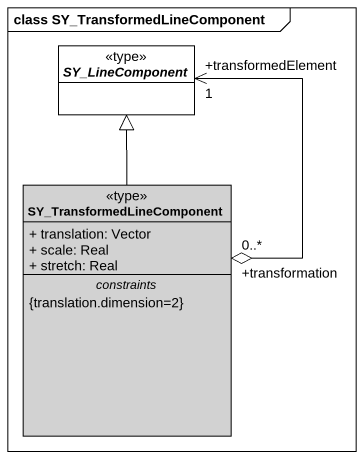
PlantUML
@startuml
mainframe class SY_TransformedLineComponent
hide circle
hide empty members
skinparam classAttributeIconSize 0
abstract class SY_LineComponent <<type>> #FFFFFF
class SY_TransformedLineComponent <<type>> #D2D2D2 {
  + translation: Vector
  + scale: Real
  + stretch: Real
  -- constraints --
  {translation.dimension=2}
}
SY_LineComponent "+transformedElement\n1" <--o "+transformation\n0..*" SY_TransformedLineComponent
SY_TransformedLineComponent -up-|> SY_LineComponent
@enduml
